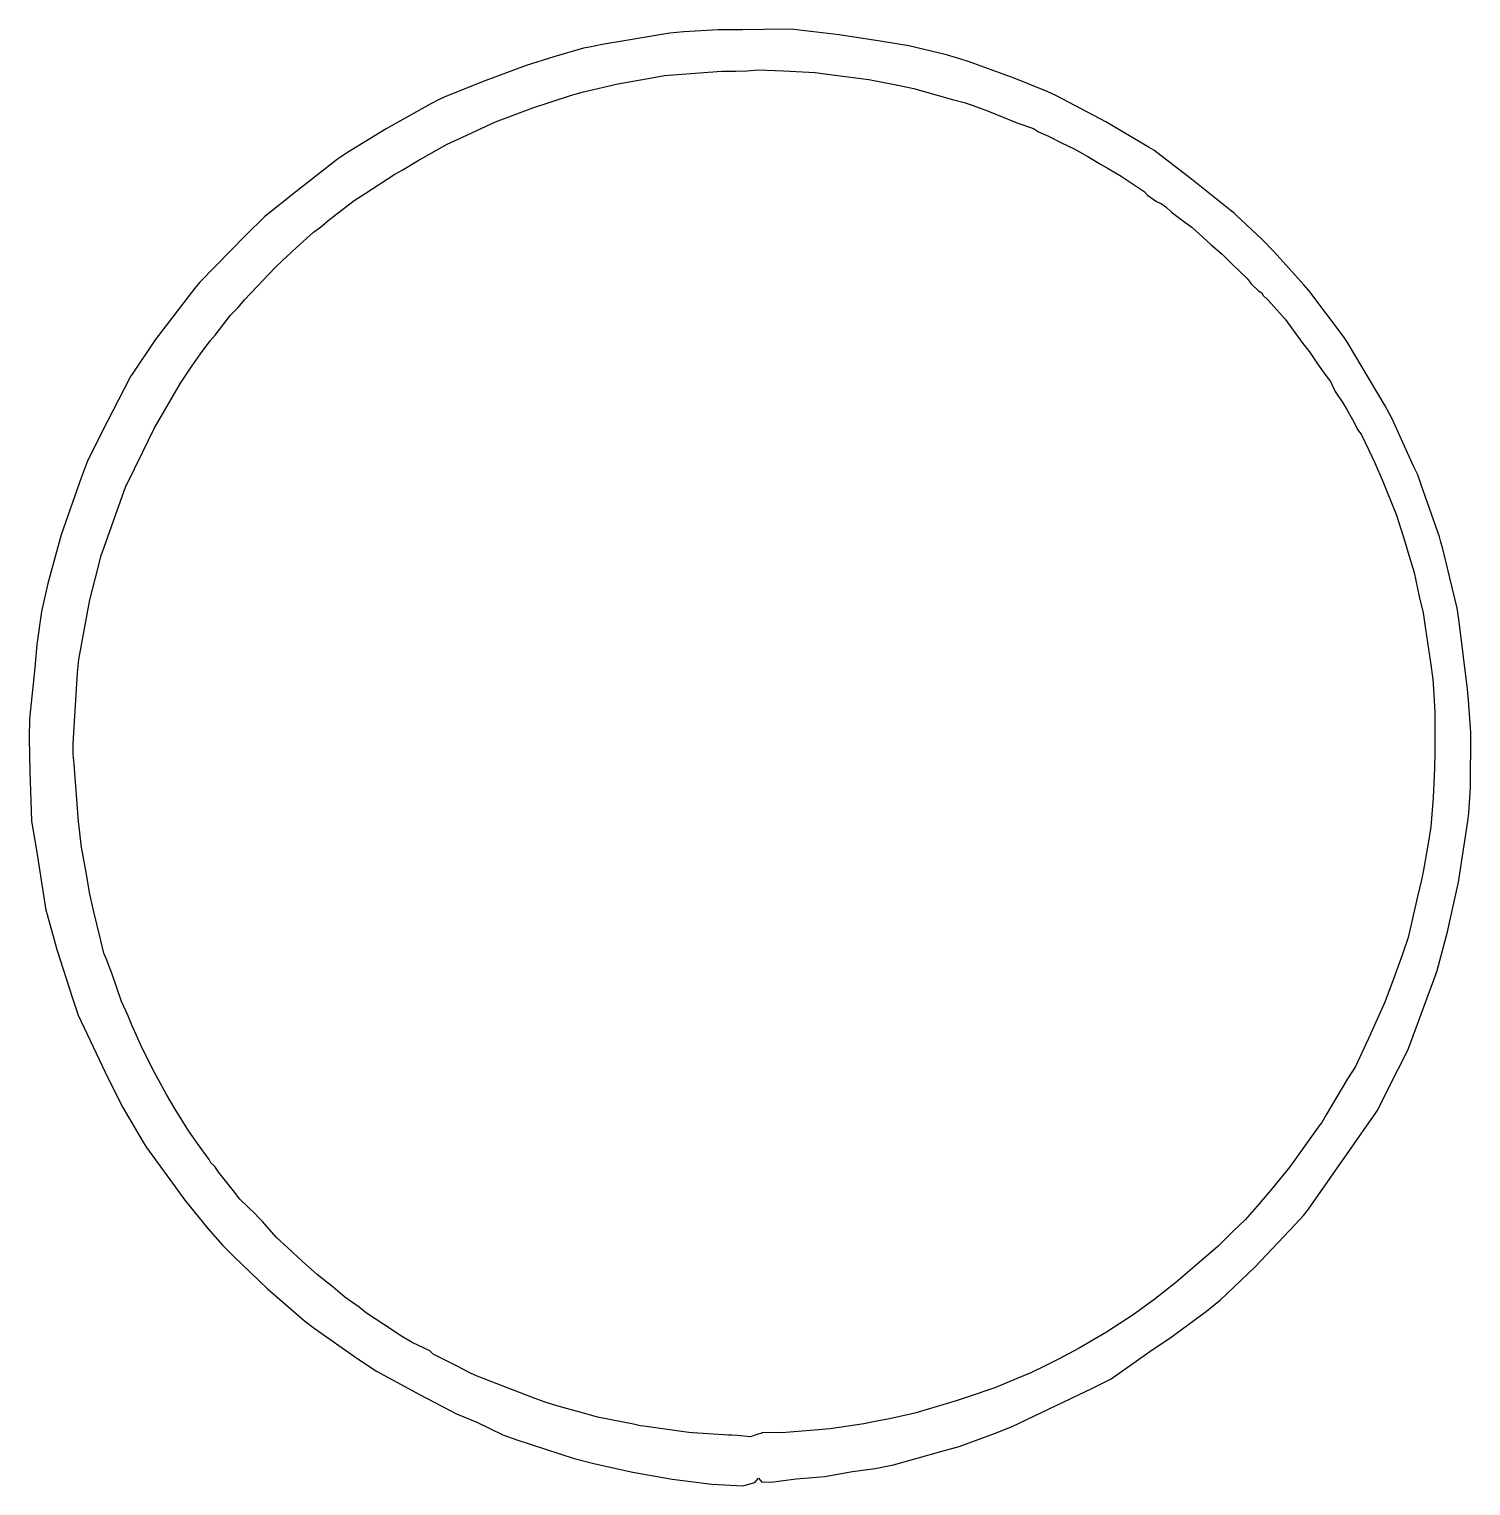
# Model space of a CAD drawing. Header units: millimetres. Extents: x 5.6 to 90, y -59.6 to 25.7.
import ezdxf

# ---------------------------------------------------------------- set-up
doc = ezdxf.new("R2010")
doc.units = ezdxf.units.MM
doc.layers.get('0').update_dxf_attribs({"linetype": 'CONTINUOUS'})

msp = doc.modelspace()

# ---------------------------------------------------------------- linework, layer by layer
for points in [[(29.089, 21.31), (26.519, 19.868), (24.241, 18.482), (23.668, 18.084), (21.217, 16.179), (19.407, 14.739), (18.305, 13.652), (15.605, 10.896), (15.302, 10.537), (12.992, 7.511), (11.602, 5.445), (11.59, 5.427), (11.507, 5.282), (9.849, 2.068), (9.011, 0.372), (8.655, -0.565), (7.492, -3.905), (6.712, -6.743), (6.336, -8.396), (6.069, -10.328), (5.954, -11.683), (5.637, -14.671), (5.614, -15.8), (5.659, -17.778), (5.747, -20.629), (5.75, -20.676), (6.038, -22.356), (6.6, -25.873), (6.616, -25.937), (6.661, -26.126), (7.231, -28.182), (8.152, -31.039), (8.34, -31.623), (8.488, -32.025), (10.056, -35.369), (10.597, -36.434), (11.088, -37.442), (12.278, -39.467), (12.48, -39.778), (13.851, -41.651), (14.729, -42.861), (16.073, -44.509), (16.936, -45.501), (17.582, -46.128), (19.553, -48.036), (21.152, -49.423), (21.737, -49.914), (22.306, -50.359), (24.858, -52.158), (25.951, -52.867), (28.493, -54.248), (30.619, -55.377), (31.819, -55.859), (33.345, -56.597), (33.609, -56.701), (34.15, -56.889), (37.508, -57.985), (38.749, -58.3), (40.942, -58.787), (43.249, -59.185), (44.336, -59.338), (45.579, -59.495), (47.407, -59.586), (48.01, -59.4), (48.089, -59.388), (48.303, -59.139), (48.49, -59.367), (49.18, -59.346), (50.501, -59.165), (52.18, -59.046), (53.814, -58.742), (55.123, -58.575), (56.208, -58.349), (58.983, -57.572), (60.056, -57.274), (62.109, -56.525), (63.148, -56.119), (67.853, -53.875), (68.939, -53.317), (71.346, -51.627), (72.386, -50.944), (74.521, -49.357), (75.341, -48.69), (77.362, -46.775), (79.707, -44.286), (80.198, -43.751), (80.502, -43.391), (84.443, -37.74), (84.517, -37.62), (85.743, -35.197), (86.34, -33.993), (86.349, -33.971), (87.966, -29.587), (88.028, -29.406), (88.653, -27.07), (88.739, -26.707), (89.273, -24.248), (89.832, -20.665), (89.887, -20.191), (89.976, -18.696), (89.999, -15.468), (89.865, -13.585), (89.81, -12.929), (89.291, -8.848), (89.195, -8.205), (88.339, -4.641), (88.237, -4.324), (88.171, -4.017), (87.1, -0.975), (86.888, -0.391), (86.665, 0.082), (85.39, 2.891), (84.992, 3.647), (82.775, 7.352), (82.576, 7.649), (82.539, 7.711), (80.507, 10.406), (80.497, 10.418), (80.215, 10.74), (78.467, 12.691), (77.798, 13.366), (76.252, 14.833), (76.193, 14.888), (76.117, 14.953), (75.994, 15.055), (73.653, 16.924), (71.442, 18.617), (71.166, 18.785), (68.632, 20.281), (65.752, 21.796), (65.204, 22.051), (63.261, 22.844), (60.695, 23.772), (60.086, 23.962), (59.315, 24.193), (57.106, 24.723), (55.43, 25.007), (53.023, 25.376), (50.374, 25.691), (49.879, 25.707), (47.358, 25.666), (45.935, 25.66), (43.939, 25.542), (43.106, 25.463), (39.147, 24.802), (38.407, 24.656), (38.064, 24.587), (36.318, 24.094), (34.7, 23.573), (32.187, 22.632), (29.899, 21.723), (29.612, 21.579)], [(22.661, 14.107), (23.197, 14.56), (24.641, 15.672), (25.276, 16.084), (27.012, 17.213), (27.456, 17.456), (28.38, 18.018), (30.072, 18.963), (30.981, 19.388), (32.918, 20.28), (34.942, 21.049), (34.974, 21.059), (37.296, 21.822), (37.565, 21.901), (38.055, 22.028), (40.062, 22.495), (42.051, 22.854), (42.811, 22.989), (45.356, 23.178), (46.165, 23.243), (46.995, 23.244), (47.619, 23.258), (48.295, 23.332), (49.772, 23.263), (51.612, 23.175), (52.643, 23.03), (54.771, 22.764), (56.462, 22.426), (57.399, 22.237), (57.857, 22.088), (59.664, 21.587), (60.349, 21.418), (60.819, 21.253), (61.701, 20.933), (62.34, 20.678), (63.489, 20.21), (64.409, 19.883), (64.693, 19.695), (65.288, 19.432), (66.045, 19.058), (66.787, 18.689), (67.586, 18.246), (68.329, 17.805), (68.773, 17.546), (69.535, 17.091), (70.525, 16.44), (70.883, 16.195), (71.069, 15.992), (71.6, 15.619), (71.871, 15.505), (72.153, 15.305), (72.483, 14.99), (73.26, 14.411), (73.676, 14.12), (74.331, 13.501), (74.808, 13.082), (75.445, 12.522), (76.006, 11.971), (76.907, 11.1), (77.134, 10.789), (77.565, 10.388), (77.758, 10.269), (77.829, 10.138), (78.137, 9.847), (79.123, 8.733), (80.169, 7.3), (80.562, 6.813), (81.029, 6.119), (81.505, 5.429), (81.783, 5.075), (82.065, 4.495), (82.506, 3.836), (82.743, 3.444), (83.063, 2.846), (83.393, 2.239), (83.604, 1.951), (84.029, 1.048), (84.387, 0.304), (84.864, -0.826), (85.054, -1.306), (85.646, -2.753), (86.128, -4.288), (86.315, -4.904), (86.69, -6.102), (86.981, -7.507), (87.199, -8.474), (87.343, -9.419), (87.633, -11.377), (87.772, -12.358), (87.841, -13.267), (87.89, -14.294), (87.893, -15.716), (87.893, -15.792), (87.9, -16.671), (87.867, -17.593), (87.792, -19.276), (87.652, -21.006), (87.517, -21.865), (87.199, -23.63), (87.114, -24.093), (86.872, -25.072), (86.332, -27.485), (85.996, -28.456), (85.513, -29.793), (84.968, -31.258), (84.185, -33.002), (84.149, -33.088), (84.123, -33.139), (83.244, -35.035), (82.777, -35.75), (81.534, -37.853), (81.277, -38.302), (81.168, -38.443), (79.395, -40.912), (78.371, -42.174), (77.601, -43.069), (76.78, -44.004), (76.088, -44.665), (75.213, -45.545), (73.819, -46.751), (72.739, -47.686), (71.449, -48.701), (70.239, -49.579), (68.666, -50.588), (67.067, -51.533), (65.871, -52.17), (65.089, -52.552), (64.25, -52.971), (63.386, -53.319), (62.137, -53.848), (60.581, -54.382), (59.929, -54.596), (59.292, -54.781), (57.447, -55.331), (55.964, -55.653), (55.13, -55.823), (54.463, -55.963), (52.493, -56.239), (51.816, -56.307), (50.14, -56.433), (49.696, -56.479), (49.48, -56.461), (48.528, -56.485), (48.451, -56.519), (48.262, -56.559), (47.834, -56.706), (47.061, -56.645), (46.748, -56.623), (46.556, -56.613), (44.464, -56.487), (44.223, -56.462), (43.665, -56.376), (41.589, -56.094), (41.37, -56.071), (40.992, -55.979), (38.872, -55.557), (38.272, -55.397), (36.509, -54.893), (35.815, -54.69), (35.165, -54.45), (32.69, -53.499), (32.246, -53.325), (31.746, -53.122), (31.375, -52.943), (30.659, -52.569), (29.271, -51.874), (29.069, -51.675), (28.033, -51.183), (27.414, -50.831), (26.377, -50.136), (25.364, -49.471), (24.923, -49.129), (24.082, -48.54), (23.403, -47.953), (22.499, -47.225), (21.596, -46.424), (20.753, -45.644), (20.073, -45.021), (19.283, -44.126), (19.017, -43.846), (18.857, -43.684), (17.955, -42.803), (17.571, -42.303), (16.715, -41.23), (16.487, -40.892), (16.248, -40.681), (16.145, -40.478), (15.473, -39.535), (15.199, -39.151), (14.956, -38.824), (14.157, -37.522), (13.653, -36.662), (13.169, -35.776), (12.836, -35.17), (12.178, -33.826), (11.632, -32.606), (11.39, -32.028), (11.02, -31.232), (10.48, -29.617), (10.127, -28.712), (9.992, -28.396), (9.806, -27.652), (9.401, -25.969), (9.146, -24.847), (8.965, -23.779), (8.676, -22.191), (8.508, -20.689), (8.25, -17.332), (8.197, -16.74), (8.197, -16.14), (8.228, -15.47), (8.44, -11.975), (8.526, -11.201), (9.017, -8.548), (9.166, -7.71), (9.651, -5.812), (9.812, -5.173), (11.272, -1.06), (11.277, -1.045), (11.282, -1.034), (11.284, -1.03), (12.268, 0.963), (12.936, 2.33), (13.548, 3.399), (14.463, 4.969), (15.101, 5.91), (15.634, 6.693), (16.21, 7.447), (16.505, 7.793), (17.289, 8.807), (17.389, 8.932), (17.84, 9.418), (18.219, 9.858), (20.005, 11.757), (20.417, 12.139), (21.262, 12.918), (22.248, 13.819)]]:
    msp.add_lwpolyline(points, close=True)

doc.saveas('drawing.dxf')
